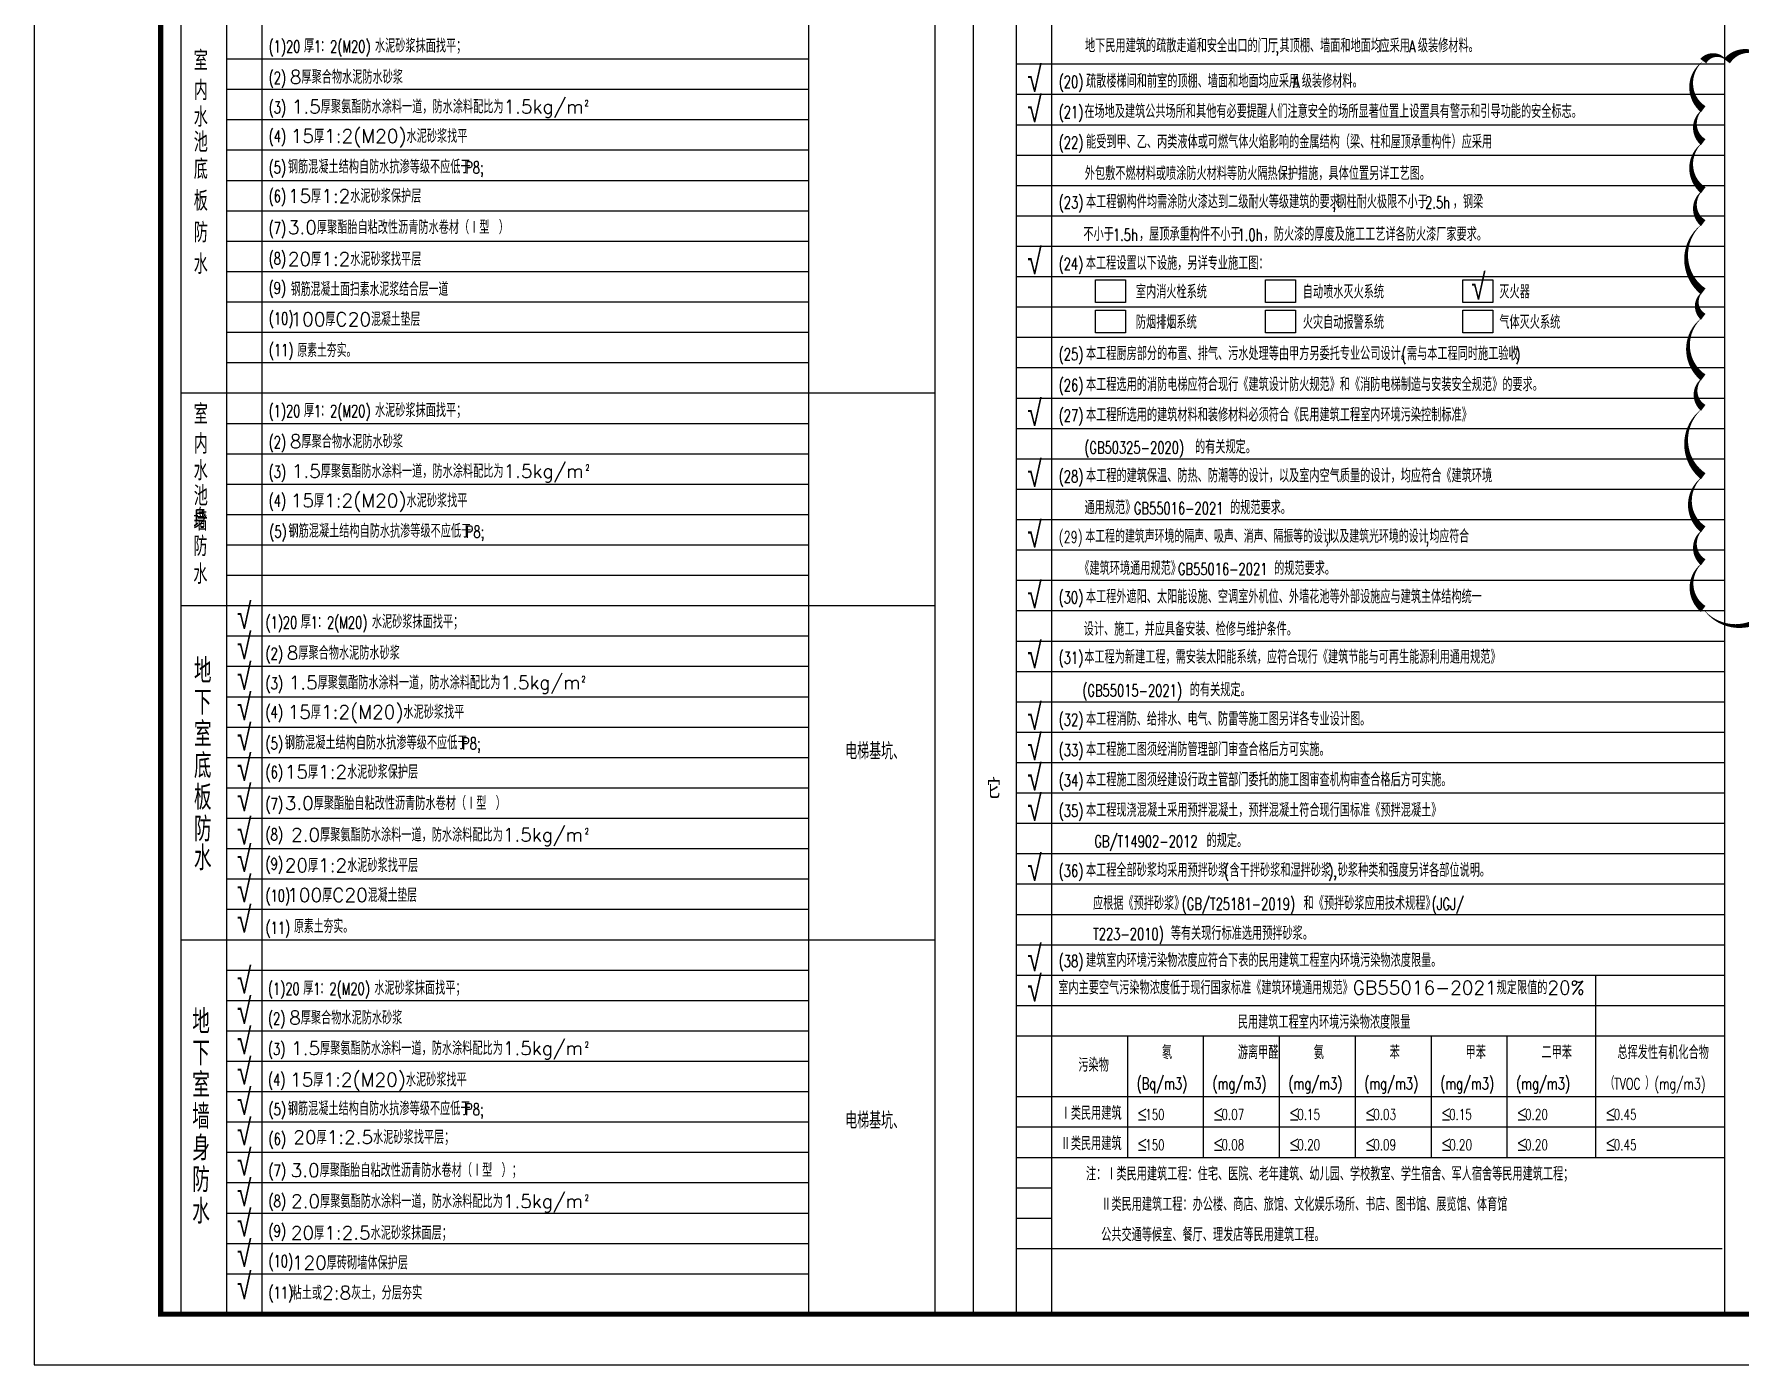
# Model space of a CAD drawing. Extents: x -1041549 to 749950, y -354245 to 17554.
# Drawn here: x -949185 to -915485, y -230798 to -204509 of the extents above; entities that cross this region are included whole.
import ezdxf

# ---------------------------------------------------------------- set-up
doc = ezdxf.new("R2010")
doc.units = 0
doc.header["$LTSCALE"] = 1000
doc.header["$MEASUREMENT"] = 0
doc.layers.add('DIM_MODI', color=6, linetype='Continuous', plot=False)
doc.layers.add('PUB_TITLE', color=4, linetype='Continuous')
doc.styles.add('_TCH_DIM', font='SIMPLEX', dxfattribs={"bigfont": 'GBCBIG'})
doc.styles.add('天正', font='SIMPLEX', dxfattribs={"width": 0.8, "bigfont": 'HZTXT'})

msp = doc.modelspace()

# ---------------------------------------------------------------- linework, layer by layer
at = {"layer": 'DIM_MODI'}
msp.add_lwpolyline([(-914940.9, -205042.3, 0, 150, 0.5), (-915740.9, -205042.3, 0, 150, 0.5), (-916209.4, -205042.3, 0, 150, 0.5), (-916209.4, -205992.3, 0, 150, 0.5), (-916209.4, -206642.3, 0, 150, 0.5), (-916209.4, -207592.3, 0, 150, 0.5), (-916209.4, -208242.3, 0, 150, 0.5), (-916209.4, -209592.3, 0, 150, 0.5), (-916209.4, -210092.3, 0, 150, 0.5), (-916209.4, -211292.3, 0, 150, 0.5), (-916209.4, -211892.3, 0, 150, 0.5), (-916209.4, -213242.3, 0, 150, 0.5), (-916209.4, -214292.3, 0, 150, 0.5), (-916209.4, -214942.3, 0, 150, 0.5), (-916209.4, -215864.5, 0, 150, 0.5), (-914859.4, -215864.5, 0, 150, 0.5)], format="xyseb", dxfattribs=at)
at = {"layer": 'PUB_TITLE'}
for p, q in [((-945385, -204997.9), (-933884.7, -204997.9)), ((-929785.4, -205097.9), (-915785.4, -205097.9)), ((-945385, -205597.9), (-933884.7, -205597.9)), ((-929785.4, -205697.9), (-915785.4, -205697.9)), ((-945385, -206197.9), (-933884.7, -206197.9)), ((-929785.4, -206297.9), (-915785.4, -206297.9)), ((-945385, -206797.9), (-933884.7, -206797.9)), ((-929785.4, -206897.9), (-915785.4, -206897.9)), ((-945385, -207397.9), (-933884.7, -207397.9)), ((-929785.4, -207497.9), (-915785.4, -207497.9)), ((-945385, -207997.9), (-933884.7, -207997.9)), ((-929785.4, -208097.9), (-915785.4, -208097.9)), ((-945385, -208597.9), (-933884.7, -208597.9)), ((-929785.4, -208697.9), (-915785.4, -208697.9)), ((-945385, -209197.9), (-933884.7, -209197.9)), ((-929785.4, -209297.9), (-915785.4, -209297.9)), ((-945385, -209797.9), (-933884.7, -209797.9)), ((-929785.4, -209897.9), (-915785.4, -209897.9)), ((-945385, -210397.9), (-933884.7, -210397.9)), ((-929785.4, -210497.9), (-915785.4, -210497.9)), ((-945385, -210997.8), (-933884.7, -210997.8)), ((-929785.4, -211097.9), (-915785.4, -211097.9)), ((-946285, -211597.9), (-931385, -211597.9)), ((-929785.4, -211697.9), (-915785.4, -211697.9)), ((-945385, -212197.9), (-933884.7, -212197.9)), ((-929785.4, -212297.9), (-915785.4, -212297.9)), ((-945385, -212797.9), (-933884.7, -212797.9)), ((-929785.4, -212897.9), (-915785.4, -212897.9)), ((-945385, -213397.9), (-933884.7, -213397.9)), ((-929785.4, -213497.9), (-915785.4, -213497.9)), ((-945385, -213997.9), (-933884.7, -213997.9)), ((-929785.4, -214097.9), (-915785.4, -214097.9)), ((-945385, -214597.9), (-933884.7, -214597.9)), ((-945385, -214597.9), (-933884.7, -214597.9)), ((-929785.4, -214697.9), (-915785.4, -214697.9)), ((-945385, -215197.9), (-933884.7, -215197.9)), ((-929785.4, -215297.9), (-915785.4, -215297.9)), ((-946285, -215797.9), (-931385, -215797.9)), ((-929785.4, -215897.9), (-915785.4, -215897.9)), ((-945385, -216397.9), (-933884.7, -216397.9)), ((-929785.4, -216497.9), (-915785.4, -216497.9)), ((-945385, -216997.9), (-933884.7, -216997.9)), ((-929785.4, -217097.9), (-915785.4, -217097.9)), ((-945385, -217597.9), (-933884.7, -217597.9)), ((-929785.4, -217697.9), (-915785.4, -217697.9)), ((-945385, -218197.9), (-933884.7, -218197.9)), ((-929785.4, -218297.9), (-915785.4, -218297.9)), ((-945385, -218797.9), (-933884.7, -218797.9)), ((-929785.4, -218897.9), (-915785.4, -218897.9)), ((-945385, -219397.9), (-933884.7, -219397.9)), ((-929785.4, -219497.9), (-915785.4, -219497.9)), ((-945385, -219997.9), (-933884.7, -219997.9)), ((-929785.4, -220097.9), (-915785.4, -220097.9)), ((-945385, -220597.9), (-933884.7, -220597.9)), ((-929785.4, -220697.9), (-915785.4, -220697.9)), ((-945385, -221197.9), (-933884.7, -221197.9)), ((-929785.4, -221297.9), (-915785.4, -221297.9)), ((-945385, -221797.9), (-933884.7, -221797.9)), ((-929785.4, -221897.9), (-915785.4, -221897.9)), ((-946285, -222397.9), (-931385, -222397.9)), ((-929785.4, -222497.9), (-915785.4, -222497.9)), ((-945385, -222997.9), (-933884.7, -222997.9)), ((-929785.4, -223097.9), (-915785.4, -223097.9)), ((-929785.4, -223097.9), (-915785.4, -223097.9)), ((-945385, -223597.9), (-933884.7, -223597.9)), ((-929785.4, -223697.9), (-915785.4, -223697.9)), ((-929785.4, -223697.9), (-915785.4, -223697.9)), ((-945385, -224197.9), (-933884.7, -224197.9)), ((-929785.4, -224297.9), (-915785.4, -224297.9)), ((-929785.4, -224297.9), (-915785.4, -224297.9)), ((-927585.6, -224297.9), (-927585.6, -226697.9)), ((-926085.9, -224297.9), (-926085.9, -226697.9)), ((-924586.1, -224297.9), (-924586.1, -226697.9)), ((-923086.4, -224297.9), (-923086.4, -226697.9)), ((-921586.7, -224297.9), (-921586.7, -226697.9)), ((-920086.9, -224297.9), (-920086.9, -226697.9)), ((-945385, -224797.9), (-933884.7, -224797.9)), ((-945385, -225397.9), (-933884.7, -225397.9)), ((-929785.4, -225497.9), (-915785.4, -225497.9)), ((-945385, -225997.9), (-933884.7, -225997.9)), ((-929785.4, -226097.9), (-915785.4, -226097.9)), ((-945385, -226597.9), (-933884.7, -226597.9)), ((-929785.4, -226697.9), (-915785.4, -226697.9)), ((-945385, -227197.9), (-933884.7, -227197.9)), ((-929785.4, -227297.9), (-929085.4, -227297.9)), ((-945385, -227797.9), (-933884.7, -227797.9)), ((-929785.4, -227897.9), (-929085.4, -227897.9)), ((-945385, -228397.9), (-933884.7, -228397.9)), ((-929785.4, -228497.9), (-915835.4, -228497.9)), ((-929785.4, -228497.9), (-929085.4, -228497.9)), ((-945385, -228997.9), (-933884.7, -228997.9))]:
    msp.add_line(p, q, dxfattribs=at)
for points in [[(-949185.2, -230797.8), (-889785.2, -230797.8), (-889785.2, -188797.8), (-949185.2, -188797.8)], [(-946285, -229797.8), (-931385, -229797.8), (-931385, -189797.8), (-946285, -189797.8)], [(-930635.4, -229797.8), (-915785.4, -229797.8), (-915785.4, -189797.8), (-930635.4, -189797.8)], [(-928214.9, -209363.5), (-927625.2, -209363.5), (-927625.2, -209809.1), (-928214.9, -209809.1)], [(-924854.5, -209363.5), (-924264.8, -209363.5), (-924264.8, -209809.1), (-924854.5, -209809.1)], [(-920958.2, -209363.5), (-920368.5, -209363.5), (-920368.5, -209809.1), (-920958.2, -209809.1)], [(-928214.9, -209963.5), (-927625.2, -209963.5), (-927625.2, -210409.1), (-928214.9, -210409.1)], [(-924854.5, -209963.5), (-924264.8, -209963.5), (-924264.8, -210409.1), (-924854.5, -210409.1)], [(-920958.2, -209963.5), (-920368.5, -209963.5), (-920368.5, -210409.1), (-920958.2, -210409.1)]]:
    msp.add_lwpolyline(points, close=True, dxfattribs=at)
at = {"layer": 'PUB_TITLE', "const_width": 100}
msp.add_lwpolyline([(-946685.2, -229797.8), (-890785.2, -229797.8), (-890785.2, -189797.8), (-946685.2, -189797.8)], close=True, dxfattribs=at)
at = {"layer": 'PUB_TITLE'}
for points in [[(-945385, -189797.8), (-945385, -229797.8)], [(-933884.7, -189797.8), (-933884.7, -229797.8)], [(-929785.4, -189797.8), (-929785.4, -229797.8)], [(-944685, -190597.9), (-944685, -229797.8)], [(-929085.4, -190597.9), (-929085.4, -229797.8)], [(-918335.1, -223097.9), (-918335.1, -226697.9)]]:
    msp.add_lwpolyline(points, dxfattribs=at)

# ---------------------------------------------------------------- texts
at = {"layer": 'PUB_TITLE', "style": '_TCH_DIM'}
for s, height, p in [('室', 385.8, (-946030.7, -205223.1)), ('厚', 267.5, (-943854.6, -204872.7)), ('：', 267.5, (-943533.2, -204872.7)), ('水泥砂浆抹面找平；', 267.46, (-942451.1, -204872.7)), ('地下民用建筑的疏散走道和安全出口的门厅', 267.457, (-928423, -204868.3)), ('其顶棚、墙面和地面均', 267.46, (-924581.8, -204868.3)), ('应采用', 267.46, (-922605.6, -204868.3)), ('级装修材料。', 267.46, (-921847.2, -204868.3)), ('8厚聚合物水泥防水砂浆', 267.457, (-944132.4, -205488.6)), ('内', 385.8, (-946030.7, -205811.4)), ('疏散楼梯间和前室的顶棚、墙面和地面均应采用', 267.457, (-928403.7, -205568.4)), ('级装修材料。', 267.46, (-924140.8, -205568.4)), ('1.5厚聚氨酯防水涂料一道，防水涂料配比为1.5kg/m', 267.457, (-944094.9, -206075.4)), ('在场地及建筑公共场所和其他有必要提醒人们注意安全的场所显著位置上设置具有警示和引导功能的安全标志。', 267.457, (-928435.9, -206167.2)), ('水', 385.8, (-946030.7, -206339.4)), ('池', 385.8, (-946030.7, -206837.2)), ('15厚1:2(M20)水泥砂浆找平', 267.457, (-944114.3, -206656.8)), ('能受到甲、乙、丙类液体或可燃气体火焰影响的金属结构（梁、柱和屋顶承重构件）应采用', 267.457, (-928403.7, -206768.4)), ('底', 385.8, (-946030.7, -207371.2)), ('钢筋混凝土结构自防水抗渗等级不应低于', 267.457, (-944171.5, -207262)), ('外包敷不燃材料或喷涂防火材料等防火隔热保护措施，具体位置另详工艺图。', 267.457, (-928427, -207393.4)), ('板', 385.8, (-946030.7, -207996.2)), ('15厚1:2水泥砂浆保护层', 267.457, (-944171.5, -207840.1)), ('本工程钢构件均需涂防火漆达到二级耐火等级建筑的要求', 267.457, (-928403.7, -207951.5)), ('钢柱耐火极限不小于', 267.46, (-923457.1, -207951.5)), ('，钢梁', 267.46, (-921158.2, -207951.5)), ('防', 385.8, (-946030.7, -208621.2)), ('3.0厚聚酯胎自粘改性沥青防水卷材（Ⅰ型 ）', 267.457, (-944171.5, -208458)), ('不小于', 267.46, (-928455.3, -208593.4)), ('，屋顶承重构件不小于', 267.46, (-927356.2, -208593.4)), ('，防火漆的厚度及施工工艺详各防火漆厂家要求。', 267.457, (-924894.3, -208593.4)), ('水', 385.8, (-946030.7, -209246.2)), ('20厚1:2水泥砂浆找平层', 267.457, (-944171.5, -209086.3)), ('本工程设置以下设施，另详专业施工图：', 267.457, (-928406.6, -209165.1)), ('钢筋混凝土面扫素水泥浆结合层一道', 270.071, (-944112.5, -209682.1)), ('室内消火栓系统', 267.46, (-927418.2, -209731.5)), ('自动喷水灭火系统', 267.46, (-924120.1, -209731.5)), ('灭火器', 267.46, (-920237.7, -209731.5)), ('100厚C20混凝土垫层', 270.071, (-944122.6, -210275.5)), ('防烟排烟系统', 267.46, (-927418.2, -210331.5)), ('火灾自动报警系统', 267.46, (-924120.1, -210331.5)), ('气体灭火系统', 267.46, (-920237.7, -210331.5)), ('原素土夯实。', 270.07, (-943984.9, -210889.7)), ('本工程厨房部分的布置、排气、污水处理等由甲方另委托专业公司设计。', 267.457, (-928403.7, -210951.3)), ('需与本工程同时施工验收', 267.457, (-922062.6, -210951.3)), ('本工程选用的消防电梯应符合现行《建筑设计防火规范》和《消防电梯制造与安装安全规范》的要求。', 267.457, (-928403.7, -211562.2)), ('室', 385.8, (-946030.7, -212207.9)), ('厚', 267.5, (-943854.6, -212072.7)), ('：', 267.5, (-943533.2, -212072.7)), ('水泥砂浆抹面找平；', 267.46, (-942451.1, -212072.7)), ('本工程所选用的建筑材料和装修材料必须符合《民用建筑工程室内环境污染控制标准》', 267.457, (-928403.7, -212161.6)), ('内', 385.8, (-946030.7, -212796.2)), ('8厚聚合物水泥防水砂浆', 267.457, (-944132.4, -212688.6)), ('的有关规定。', 267.46, (-926249.8, -212795.4)), ('水', 385.8, (-946030.7, -213324.2)), ('1.5厚聚氨酯防水涂料一道，防水涂料配比为1.5kg/m', 267.457, (-944094.9, -213275.4)), ('本工程的建筑保温、防热、防潮等的设计，以及室内空气质量的设计，均应符合《建筑环境', 267.457, (-928403.7, -213363.8)), ('池', 385.8, (-946030.7, -213822.1)), ('15厚1:2(M20)水泥砂浆找平', 267.457, (-944114.3, -213856.8)), ('墙', 385.8, (-946038.4, -214320.3)), ('身', 385.8, (-946038.4, -214270.3)), ('通用规范》', 267.46, (-928431.4, -213993.4)), ('的规范要求。', 267.46, (-925556.5, -213993.4)), ('钢筋混凝土结构自防水抗渗等级不应低于', 267.457, (-944160.5, -214456.6)), ('本工程的建筑声环境的隔声、吸声、消声、隔振等的设计', 260.811, (-928417, -214558)), ('以及建筑光环境的设计', 260.81, (-923593.4, -214558)), ('均应符合', 260.81, (-921617.6, -214558)), ('防', 385.8, (-946038.4, -214820.3)), ('水', 385.8, (-946038.4, -215370.3)), ('《建筑环境通用规范》', 267.46, (-928534.8, -215193.4)), ('的规范要求。', 267.46, (-924686.4, -215193.4)), ('本工程外遮阳、太阳能设施、空调室外机位、外墙花池等外部设施应与建筑主体结构统一', 267.457, (-928406.1, -215753.9)), ('厚', 267.5, (-943916.3, -216249.7)), ('水泥砂浆抹面找平；', 267.46, (-942512.8, -216249.7)), ('：', 267.5, (-943594.8, -216249.7)), ('设计、施工，并应具备安装、检修与维护条件。', 267.457, (-928448.8, -216393.4)), ('8厚聚合物水泥防水砂浆', 267.457, (-944194.1, -216865.5)), ('本工程为新建工程，需安装太阳能系统，应符合现行《建筑节能与可再生能源利用通用规范》', 267.457, (-928437.8, -216945.5)), ('地', 482.3, (-946027.4, -217329.2)), ('1.5厚聚氨酯防水涂料一道，防水涂料配比为1.5kg/m', 267.457, (-944156.6, -217452.4)), ('的有关规定。', 267.46, (-926353.3, -217593.4)), ('下', 482.3, (-946027.4, -217954.2)), ('15厚1:2(M20)水泥砂浆找平', 267.457, (-944175.9, -218033.8)), ('本工程消防、给排水、电气、防雷等施工图另详各专业设计图。', 267.457, (-928403.7, -218170.7)), ('室', 482.3, (-946027.4, -218579.2)), ('钢筋混凝土结构自防水抗渗等级不应低于', 267.457, (-944233.2, -218639)), ('底', 482.3, (-946027.4, -219204.2)), ('电梯基坑、', 327.94, (-933160.1, -218837.7)), ('本工程施工图须经消防管理部门审查合格后方可实施。', 267.457, (-928403.7, -218770.7)), ('15厚1:2水泥砂浆保护层', 267.457, (-944233.2, -219217.1)), ('板', 482.3, (-946027.4, -219829.2)), ('它', 385.8, (-930363.5, -219608.6)), ('本工程施工图须经建设行政主管部门委托的施工图审查机构审查合格后方可实施。', 267.457, (-928403.7, -219370.5)), ('3.0厚聚酯胎自粘改性沥青防水卷材（Ⅰ型 ）', 267.457, (-944233.2, -219835)), ('本工程现浇混凝土采用预拌混凝土，预拌混凝土符合现行国标准《预拌混凝土》', 267.457, (-928403.7, -219970.5)), ('防', 482.3, (-946027.4, -220454.2)), ('的规定。', 267.46, (-926021.3, -220573.3)), ('水', 482.3, (-946027.4, -221026.2)), ('20厚1:2水泥砂浆找平层', 267.457, (-944233.2, -221063.2)), ('本工程全部砂浆均采用预拌砂浆', 267.457, (-928403.7, -221157.5)), ('含干拌砂浆和湿拌砂浆', 267.46, (-925567, -221157.5)), ('砂浆种类和强度另详各部位说明。', 267.457, (-923430, -221157.5)), ('100厚C20混凝土垫层', 270.071, (-944187.6, -221652.6)), ('应根据《预拌砂浆》', 267.46, (-928265.3, -221809.9)), ('和《预拌砂浆应用技术规程》', 267.457, (-924104.6, -221809.9)), ('原素土夯实。', 270.07, (-944049.9, -222266.8)), ('等有关现行标准选用预拌砂浆。', 267.457, (-926728.3, -222403.5)), ('建筑室内环境污染物浓度应符合下表的民用建筑工程室内环境污染物浓度限量。', 267.457, (-928403.7, -222939)), ('厚', 267.5, (-943867.9, -223484.6)), ('：', 267.5, (-943546.4, -223484.6)), ('水泥砂浆抹面找平；', 267.46, (-942464.4, -223484.6)), ('室内主要空气污染物浓度低于现行国家标准《建筑环境通用规范》GB55016-2021规定限值的20%%%', 267.457, (-928950.6, -223479.2)), ('地', 482.3, (-946061.2, -224257.8)), ('8厚聚合物水泥防水砂浆', 267.457, (-944145.7, -224073.3)), ('民用建筑工程室内环境污染物浓度限量', 267.457, (-925403.7, -224157.5)), ('下', 482.3, (-946061.2, -224882.8)), ('1.5厚聚氨酯防水涂料一道，防水涂料配比为1.5kg/m', 267.457, (-944108.2, -224675.7)), ('污染物', 267.46, (-928553.7, -225007.5)), ('氡', 267.5, (-926903.9, -224757.5)), ('游离甲醛', 267.46, (-925404.2, -224757.5)), ('氨', 267.5, (-923904.4, -224757.5)), ('苯', 267.5, (-922404.7, -224757.5)), ('甲苯', 267.46, (-920904.9, -224757.5)), ('二甲苯', 267.46, (-919405.2, -224757.5)), ('总挥发性有机化合物', 267.46, (-917903.4, -224757.5)), ('室', 482.3, (-946061.2, -225507.8)), ('15厚1:2(M20)水泥砂浆找平', 267.457, (-944127.5, -225296.7)), ('（', 254.2, (-918153.4, -225357.5)), ('）', 254.2, (-917358.6, -225357.5)), ('墙', 482.3, (-946061.2, -226132.8)), ('钢筋混凝土结构自防水抗渗等级不应低于', 267.457, (-944173.8, -225867)), ('电梯基坑、', 327.94, (-933160.1, -226132.9)), ('Ⅰ类民用建筑', 267.46, (-928903.7, -225957.5)), ('≤', 237, (-927403.9, -225957.5)), ('≤', 242, (-925904.2, -225957.5)), ('≤', 240.7, (-924404.4, -225957.5)), ('≤', 241.7, (-922904.7, -225957.5)), ('≤', 240.7, (-921404.9, -225957.5)), ('≤', 242, (-919905.2, -225957.5)), ('≤', 242, (-918153.4, -225957.5)), ('身', 482.3, (-946061.2, -226757.8)), ('20厚1:2.5水泥砂浆找平层；', 267.457, (-944064, -226433.5)), ('Ⅱ类民用建筑', 267.46, (-928903.7, -226557.5)), ('≤', 237, (-927403.9, -226557.5)), ('≤', 242, (-925904.2, -226557.5)), ('≤', 242, (-924404.4, -226557.5)), ('≤', 241.7, (-922904.7, -226557.5)), ('≤', 242, (-921404.9, -226557.5)), ('≤', 242, (-919905.2, -226557.5)), ('≤', 242, (-918153.4, -226557.5)), ('3.0厚聚酯胎自粘改性沥青防水卷材（Ⅰ型 ）；', 267.457, (-944116.6, -227086.1)), ('防', 482.3, (-946061.2, -227382.8)), ('注：Ⅰ类民用建筑工程：住宅、医院、老年建筑、幼儿园、学校教室、学生宿舍、军人宿舍等民用建筑工程；', 267.457, (-928403.7, -227157.5)), ('Ⅱ类民用建筑工程：办公楼、商店、旅馆、文化娱乐场所、书店、图书馆、展览馆、体育馆', 267.457, (-928102.6, -227757.5)), ('水', 482.3, (-946061.2, -228007.8)), ('20厚1:2.5水泥砂浆抹面层；', 267.457, (-944112.7, -228323.5)), ('公共交通等候室、餐厅、理发店等民用建筑工程。', 267.457, (-928102.6, -228357.5)), ('120厚砖砌墙体保护层', 267.457, (-944091.7, -228913.1)), ('粘土或2:8灰土，分层夯实', 267.457, (-944096.8, -229507.3))]:
    msp.add_text(s, height=height, dxfattribs=at).set_placement(p)
at = {"layer": 'PUB_TITLE'}
for s, height, style, width, p in [('(1)20', 235.7, '_TCH_DIM', 0.705882, (-944551.8, -204872.7)), ('1', 235.7, '_TCH_DIM', 0.705882, (-943659.9, -204872.7)), ('2(M20)', 235.7, '_TCH_DIM', 0.705882, (-943338.5, -204872.7)), (',', 235.7, '_TCH_DIM', 0.705882, (-924661, -204868.3)), ('A', 235.7, '_TCH_DIM', 0.705882, (-922021.5, -204868.3)), ('(2)', 235.7, '_TCH_DIM', 0.705882, (-944551.8, -205488.6)), ('√', 495.2, '天正', 0.8, (-929561.8, -205648.4)), ('(20)', 235.7, '_TCH_DIM', 0.705882, (-928942.4, -205568.4)), ('A', 235.7, '_TCH_DIM', 0.705882, (-924315.1, -205568.4)), ('(3)', 235.7, '_TCH_DIM', 0.705882, (-944551.8, -206075.4)), ('2', 117.8, '_TCH_DIM', 0.705882, (-938309.1, -205930.7)), ('√', 495.2, '天正', 0.8, (-929561.8, -206248.4)), ('(21)', 235.7, '_TCH_DIM', 0.705882, (-928943, -206167.2)), ('(4)', 235.7, '_TCH_DIM', 0.705882, (-944551.8, -206645.2)), ('(22)', 235.7, '_TCH_DIM', 0.705882, (-928942.4, -206768.4)), ('(5)', 235.7, '_TCH_DIM', 0.705882, (-944551.8, -207262)), ('P8;', 235.7, '_TCH_DIM', 0.705882, (-940667, -207262)), ('(6)', 235.7, '_TCH_DIM', 0.705882, (-944551.8, -207829.2)), ('(23)', 235.7, '_TCH_DIM', 0.705882, (-928942.4, -207951.5)), ('2.5h', 235.7, '_TCH_DIM', 0.705882, (-921704.9, -207951.5)), ('(7)', 235.7, '_TCH_DIM', 0.705882, (-944551.8, -208458)), (',', 235.7, '_TCH_DIM', 0.705882, (-923536.3, -207951.5)), ('1.5h', 235.7, '_TCH_DIM', 0.705882, (-927871.2, -208593.4)), ('1.0h', 235.7, '_TCH_DIM', 0.705882, (-925409.3, -208593.4)), ('(8)', 235.7, '_TCH_DIM', 0.705882, (-944551.8, -209060)), ('√', 495.2, '天正', 0.8, (-929561.1, -209248.4)), ('(24)', 235.7, '_TCH_DIM', 0.705882, (-928945.3, -209165.1)), ('√', 495.2, '天正', 0.8, (-920793.3, -209751.8)), ('(9)', 235.7, '_TCH_DIM', 0.705882, (-944551.8, -209642.4)), ('(10)', 235.7, '_TCH_DIM', 0.705882, (-944548.5, -210242.3)), ('(11)', 235.7, '_TCH_DIM', 0.705882, (-944548.5, -210869.1)), ('(25)', 235.7, '_TCH_DIM', 0.705882, (-928942.4, -210951.3)), ('(', 235.7, '_TCH_DIM', 0.705882, (-922173.5, -210951.3)), (')', 235.7, '_TCH_DIM', 0.705882, (-919920.9, -210951.3)), ('(26)', 235.7, '_TCH_DIM', 0.705882, (-928942.4, -211562.2)), ('(1)20', 235.7, '_TCH_DIM', 0.705882, (-944551.8, -212072.7)), ('1', 235.7, '_TCH_DIM', 0.705882, (-943659.9, -212072.7)), ('2(M20)', 235.7, '_TCH_DIM', 0.705882, (-943338.5, -212072.7)), ('√', 495.2, '天正', 0.8, (-929561.8, -212248.4)), ('(27)', 235.7, '_TCH_DIM', 0.705882, (-928942.4, -212161.6)), ('(2)', 235.7, '_TCH_DIM', 0.705882, (-944551.8, -212688.6)), ('(GB50325-2020)', 235.697, '_TCH_DIM', 0.705882, (-928436.4, -212795.4)), ('√', 495.2, '天正', 0.8, (-929561.8, -213448.4)), ('(3)', 235.7, '_TCH_DIM', 0.705882, (-944551.8, -213275.4)), ('2', 117.8, '_TCH_DIM', 0.705882, (-938293.8, -213130.7)), ('(28)', 235.7, '_TCH_DIM', 0.705882, (-928942.4, -213363.8)), ('(4)', 235.7, '_TCH_DIM', 0.705882, (-944551.8, -213845.2)), ('GB55016-2021', 235.697, '_TCH_DIM', 0.705882, (-927457.9, -213993.4)), ('(5)', 235.7, '_TCH_DIM', 0.705882, (-944540.8, -214456.6)), ('P8;', 235.7, '_TCH_DIM', 0.705882, (-940656, -214456.6)), ('√', 495.2, '天正', 0.8, (-929561.8, -214648.4)), ('(29)', 229.84, '_TCH_DIM', 0.705882, (-928942.4, -214558)), (',', 229.8, '_TCH_DIM', 0.705882, (-923670.7, -214558)), (',', 229.8, '_TCH_DIM', 0.705882, (-921694.8, -214558)), ('GB55016-2021', 235.697, '_TCH_DIM', 0.705882, (-926587.8, -215193.4)), ('√', 495.2, '天正', 0.8, (-929561.8, -215848.4)), ('(30)', 235.7, '_TCH_DIM', 0.705882, (-928944.8, -215753.9)), ('√', 495.2, '天正', 0.8, (-945176, -216257.7)), ('(1)20', 235.7, '_TCH_DIM', 0.705882, (-944613.5, -216249.7)), ('1', 235.7, '_TCH_DIM', 0.705882, (-943721.6, -216249.7)), ('2(M20)', 235.7, '_TCH_DIM', 0.705882, (-943400.1, -216249.7)), ('√', 495.2, '天正', 0.8, (-945176, -216857.7)), ('(2)', 235.7, '_TCH_DIM', 0.705882, (-944613.5, -216865.5)), ('√', 495.2, '天正', 0.8, (-929561.8, -217032.3)), ('(31)', 235.7, '_TCH_DIM', 0.705882, (-928944.8, -216945.5)), ('√', 495.2, '天正', 0.8, (-945176, -217457.7)), ('(3)', 235.7, '_TCH_DIM', 0.705882, (-944613.5, -217452.4)), ('2', 117.8, '_TCH_DIM', 0.705882, (-938370.7, -217307.7)), ('(GB55015-2021)', 235.697, '_TCH_DIM', 0.705882, (-928476.5, -217593.4)), ('√', 495.2, '天正', 0.8, (-945176, -218057.7)), ('√', 495.2, '天正', 0.8, (-929561.9, -218248.4)), ('(4)', 235.7, '_TCH_DIM', 0.705882, (-944613.5, -218022.2)), ('(32)', 235.7, '_TCH_DIM', 0.705882, (-928942.4, -218170.7)), ('√', 495.2, '天正', 0.8, (-945176, -218657.7)), ('(5)', 235.7, '_TCH_DIM', 0.705882, (-944613.5, -218639)), ('√', 495.2, '天正', 0.8, (-929561.9, -218848.4)), ('√', 495.2, '天正', 0.8, (-945176, -219257.7)), ('P8;', 235.7, '_TCH_DIM', 0.705882, (-940728.7, -218639)), ('(33)', 235.7, '_TCH_DIM', 0.705882, (-928942.4, -218770.7)), ('(6)', 235.7, '_TCH_DIM', 0.705882, (-944613.5, -219206.2)), ('√', 495.2, '天正', 0.8, (-929561.9, -219448.4)), ('√', 495.2, '天正', 0.8, (-945176, -219857.7)), ('(34)', 235.7, '_TCH_DIM', 0.705882, (-928942.4, -219370.5)), ('(7)', 235.7, '_TCH_DIM', 0.705882, (-944613.5, -219835)), ('√', 495.2, '天正', 0.8, (-929561.9, -220048.4)), ('(35)', 235.7, '_TCH_DIM', 0.705882, (-928942.4, -219970.5)), ('√', 495.2, '天正', 0.8, (-945176, -220518.5)), ('(8)', 235.7, '_TCH_DIM', 0.705882, (-944613.5, -220437)), ('GB/T14902-2012', 235.697, '_TCH_DIM', 0.705882, (-928239.6, -220573.3)), ('√', 495.2, '天正', 0.8, (-945176, -221057.7)), ('√', 495.2, '天正', 0.8, (-929561.9, -221235.3)), ('(9)', 235.7, '_TCH_DIM', 0.705882, (-944613.5, -221019.4)), ('(36)', 235.7, '_TCH_DIM', 0.705882, (-928942.4, -221157.5)), ('(', 235.7, '_TCH_DIM', 0.705882, (-925677.9, -221157.5)), ('),', 235.7, '_TCH_DIM', 0.705882, (-923620.1, -221157.5)), ('√', 495.2, '天正', 0.8, (-945176, -221657.7)), ('(10)', 235.7, '_TCH_DIM', 0.705882, (-944613.5, -221646.1)), ('√', 495.2, '天正', 0.8, (-945176, -222257.7)), ('(GB/T25181-2019)', 235.697, '_TCH_DIM', 0.705882, (-926513.1, -221809.9)), ('(JGJ/', 235.7, '_TCH_DIM', 0.705882, (-921573.6, -221809.9)), ('(11)', 235.7, '_TCH_DIM', 0.705882, (-944613.5, -222281.8)), ('T223-2010)', 235.7, '_TCH_DIM', 0.705882, (-928265.3, -222403.5)), ('√', 495.2, '天正', 0.8, (-929561.9, -223016.8)), ('(38)', 235.7, '_TCH_DIM', 0.705882, (-928942.4, -222939)), ('√', 495.2, '天正', 0.8, (-945176, -223457.7)), ('√', 495.2, '天正', 0.8, (-929561.9, -223616.8)), ('(1)20', 235.7, '_TCH_DIM', 0.705882, (-944565, -223484.6)), ('1', 235.7, '_TCH_DIM', 0.705882, (-943673.2, -223484.6)), ('2(M20)', 235.7, '_TCH_DIM', 0.705882, (-943351.7, -223484.6)), ('√', 495.2, '天正', 0.8, (-945176, -224057.7)), ('√', 495.2, '天正', 0.8, (-945176, -224657.7)), ('(2)', 235.7, '_TCH_DIM', 0.705882, (-944565, -224073.3)), ('(3)', 235.7, '_TCH_DIM', 0.705882, (-944565, -224675.7)), ('2', 117.8, '_TCH_DIM', 0.705882, (-938307, -224531.1)), ('√', 495.2, '天正', 0.8, (-945176, -225257.7)), ('(4)', 235.7, '_TCH_DIM', 0.705882, (-944565, -225285.1)), ('(Bq/m3)', 235.7, '_TCH_DIM', 0.705882, (-927403.9, -225357.5)), ('(mg/m3)', 235.7, '_TCH_DIM', 0.705882, (-925904.2, -225357.5)), ('(mg/m3)', 235.7, '_TCH_DIM', 0.705882, (-924404.4, -225357.5)), ('(mg/m3)', 235.7, '_TCH_DIM', 0.705882, (-922904.7, -225357.5)), ('(mg/m3)', 235.7, '_TCH_DIM', 0.705882, (-921404.9, -225357.5)), ('(mg/m3)', 235.7, '_TCH_DIM', 0.705882, (-919905.2, -225357.5)), ('(mg/m3)', 223.98, '_TCH_DIM', 0.705882, (-917173.5, -225357.5)), ('√', 495.2, '天正', 0.8, (-945176, -225857.7)), ('TVOC', 223.98, '_TCH_DIM', 0.705882, (-917968.4, -225357.5)), ('(5)', 235.7, '_TCH_DIM', 0.705882, (-944554.1, -225867)), ('P8;', 235.7, '_TCH_DIM', 0.705882, (-940669.3, -225867)), ('150', 208.83, '_TCH_DIM', 0.705882, (-927231.4, -225957.5)), ('0.07', 213.22, '_TCH_DIM', 0.705882, (-925728, -225957.5)), ('0.15', 212.12, '_TCH_DIM', 0.705882, (-924229.2, -225957.5)), ('0.03', 212.96, '_TCH_DIM', 0.705882, (-922728.8, -225957.5)), ('0.15', 212.12, '_TCH_DIM', 0.705882, (-921229.7, -225957.5)), ('0.20', 213.22, '_TCH_DIM', 0.705882, (-919729.1, -225957.5)), ('0.45', 213.22, '_TCH_DIM', 0.705882, (-917977.3, -225957.5)), ('√', 495.2, '天正', 0.8, (-945176, -226457.7)), ('(6)', 235.7, '_TCH_DIM', 0.705882, (-944554.1, -226452.8)), ('150', 208.83, '_TCH_DIM', 0.705882, (-927231.4, -226557.5)), ('0.08', 213.22, '_TCH_DIM', 0.705882, (-925728, -226557.5)), ('0.20', 213.22, '_TCH_DIM', 0.705882, (-924228.3, -226557.5)), ('0.09', 212.96, '_TCH_DIM', 0.705882, (-922728.8, -226557.5)), ('0.20', 213.22, '_TCH_DIM', 0.705882, (-921228.8, -226557.5)), ('0.20', 213.22, '_TCH_DIM', 0.705882, (-919729.1, -226557.5)), ('0.45', 213.22, '_TCH_DIM', 0.705882, (-917977.3, -226557.5)), ('√', 495.2, '天正', 0.8, (-945176, -227057.7)), ('(7)', 235.7, '_TCH_DIM', 0.705882, (-944554.1, -227079.2)), ('√', 495.2, '天正', 0.8, (-945176, -227657.7)), ('(8)', 235.7, '_TCH_DIM', 0.705882, (-944554.1, -227678.9)), ('√', 495.2, '天正', 0.8, (-945176, -228257.7)), ('(9)', 235.7, '_TCH_DIM', 0.705882, (-944554.1, -228271.3)), ('√', 495.2, '天正', 0.8, (-945176, -228857.7)), ('(10)', 235.7, '_TCH_DIM', 0.705882, (-944554.1, -228867.2)), ('√', 495.2, '天正', 0.8, (-945176, -229495.2)), ('(11)', 235.7, '_TCH_DIM', 0.705882, (-944554.1, -229489.1))]:
    msp.add_text(s, height=height, dxfattribs=dict(at, style=style, width=width)).set_placement(p)
at = {"layer": 'PUB_TITLE', "color": 6, "style": '_TCH_DIM'}
for p in [(-944108.2, -220460.3), (-944108.2, -227698.5)]:
    msp.add_text('2.0厚聚氨酯防水涂料一道，防水涂料配比为1.5kg/m', height=267.457, dxfattribs=at).set_placement(p)
at = {"layer": 'PUB_TITLE', "color": 6, "style": '_TCH_DIM', "width": 0.705882}
for p in [(-938307, -220315.6), (-938307, -227553.9)]:
    msp.add_text('2', height=117.8, dxfattribs=at).set_placement(p)

doc.saveas('drawing.dxf')
